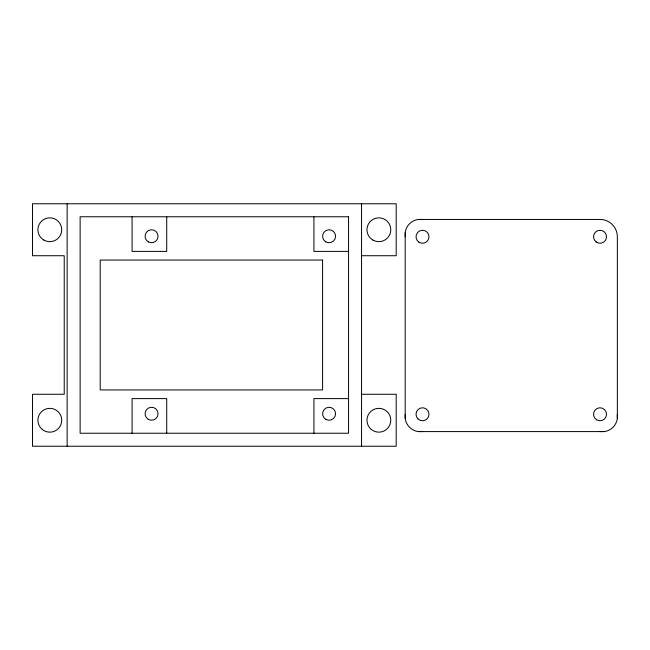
<?xml version="1.0" encoding="UTF-8"?>
<svg xmlns="http://www.w3.org/2000/svg" width="650" height="650" viewBox="0 0 650 650"><rect width="100%" height="100%" fill="white"/><g stroke="black" fill="none" stroke-linecap="round" stroke-linejoin="round"><path stroke-width="0.97" d="M405.194 414.277L405.251 418.982A15.307 15.307 0 0 0 417.804 431.535L422.516 431.592M418.462 219.44L600.031 219.44A17.323 17.323 0 0 1 617.346 236.754L617.346 418.324M348.562 251.396L313.926 251.396L313.926 216.759M361.554 255.726L396.191 255.726L396.191 203.767L32.5 203.767L32.5 255.726L64.228 255.726L64.228 394.274L32.5 394.274L32.5 446.233L396.191 446.233L396.191 394.274L361.554 394.274M348.562 398.604L313.926 398.604L313.926 433.241M418.462 431.592L604.077 431.592M422.516 219.44L417.804 219.497A15.307 15.307 0 0 0 405.251 232.042L405.194 236.754M600.031 431.592L604.744 431.535A15.307 15.307 0 0 0 617.289 418.982L617.346 414.277M405.194 232.708L405.194 418.324M361.554 203.767L361.554 446.233M166.717 216.759L166.717 251.396L132.08 251.396L132.08 216.759M166.717 433.241L166.717 398.604L132.08 398.604L132.08 433.241M67.137 203.767L67.137 446.233M348.562 216.759L80.129 216.759L80.129 433.241L348.562 433.241L348.562 216.759M322.587 260.057L100.206 260.057L100.206 389.943L322.587 389.943L322.587 260.057M372.921 240.061A11.903 11.903 0 0 0 390.78 229.751A11.903 11.903 0 0 0 372.921 219.432A11.903 11.903 0 0 0 372.921 240.061M325.837 419.38A6.492 6.492 0 0 0 335.579 413.757A6.492 6.492 0 0 0 325.837 408.135A6.492 6.492 0 0 0 325.837 419.38M42.282 429.471A11.903 11.903 0 0 0 61.571 422.167A11.903 11.903 0 0 0 45.606 409.118A11.903 11.903 0 0 0 42.282 429.471M325.837 241.865A6.492 6.492 0 0 0 335.579 236.243A6.492 6.492 0 0 0 325.837 230.62A6.492 6.492 0 0 0 325.837 241.865M43.867 240.061A11.903 11.903 0 0 0 61.726 229.751A11.903 11.903 0 0 0 43.867 219.432A11.903 11.903 0 0 0 43.867 240.061M371.248 429.398A11.903 11.903 0 0 0 390.609 422.281A11.903 11.903 0 0 0 374.766 409.077A11.903 11.903 0 0 0 371.248 429.398M148.322 241.865A6.492 6.492 0 0 0 158.064 236.243A6.492 6.492 0 0 0 148.322 230.62A6.492 6.492 0 0 0 148.322 241.865M148.322 419.38A6.492 6.492 0 0 0 158.064 413.757A6.492 6.492 0 0 0 148.322 408.135A6.492 6.492 0 0 0 148.322 419.38M596.594 419.786A6.492 6.492 0 0 0 606.523 414.497A6.492 6.492 0 0 0 596.976 408.541A6.492 6.492 0 0 0 596.594 419.786M596.253 242.044A6.492 6.492 0 0 0 606.491 237.388A6.492 6.492 0 0 0 597.342 230.847A6.492 6.492 0 0 0 596.253 242.044M418.86 242.125A6.492 6.492 0 0 0 428.992 237.234A6.492 6.492 0 0 0 419.689 230.904A6.492 6.492 0 0 0 418.86 242.125M417.918 418.868A6.492 6.492 0 0 0 428.789 415.951A6.492 6.492 0 0 0 420.834 407.997A6.492 6.492 0 0 0 417.918 418.868"/></g></svg>
